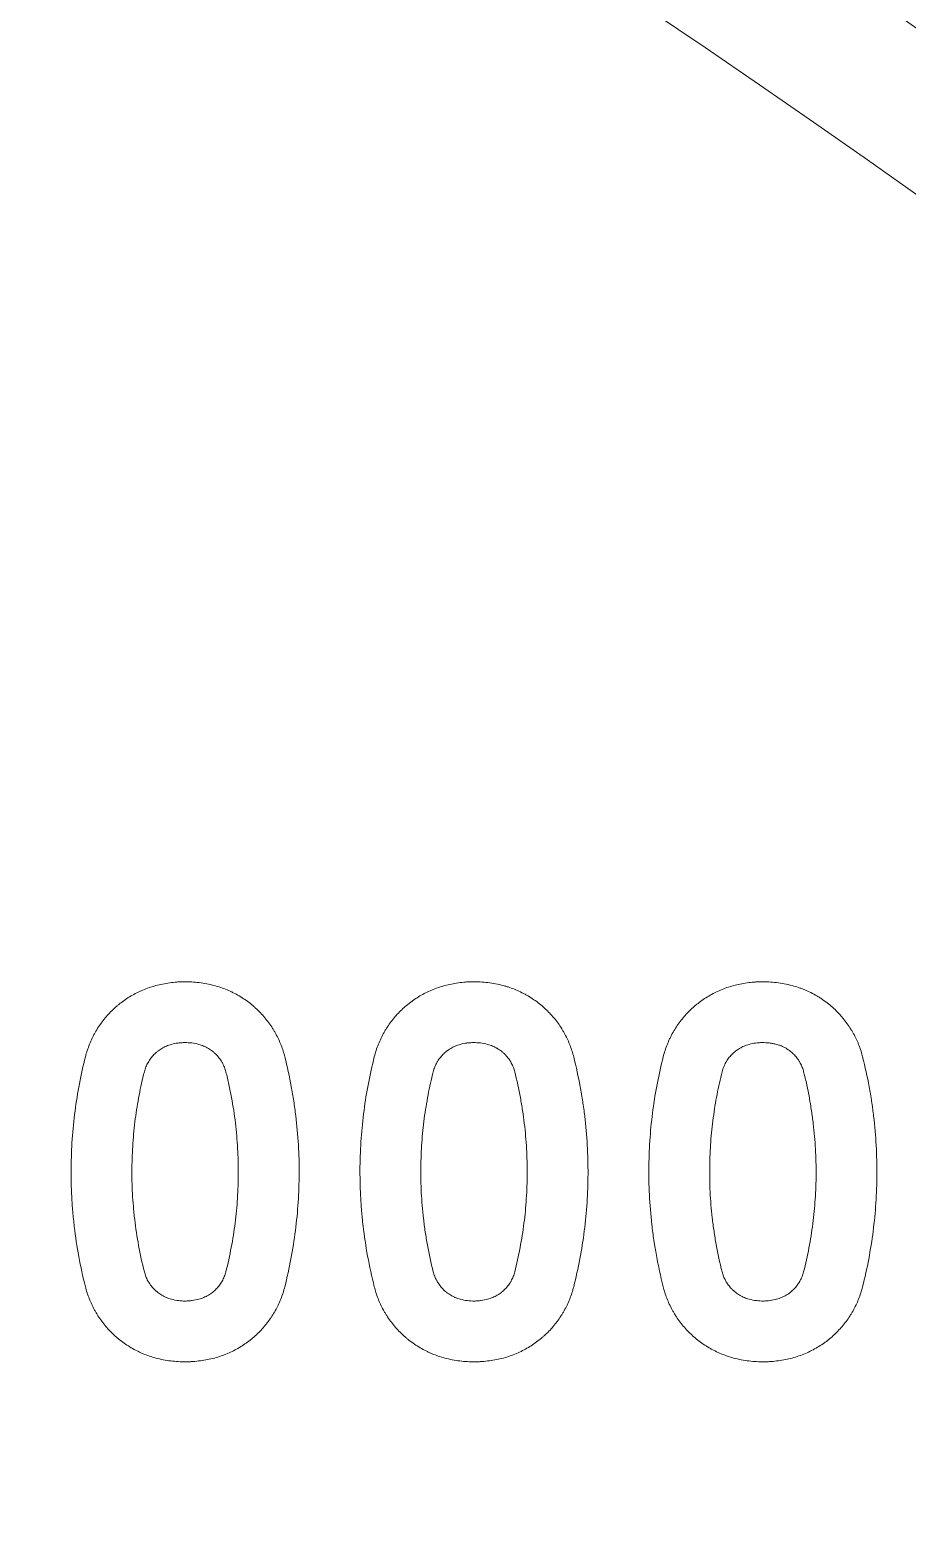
# Model space of a CAD drawing. Header units: millimetres. Extents: x 4664 to 8864, y -38 to 2932.
# Drawn here: x 5879.26 to 5889.31, y 1271.3 to 1288.29 of the extents above; entities that cross this region are included whole.
import ezdxf

# ---------------------------------------------------------------- set-up
doc = ezdxf.new("R2010")
doc.units = ezdxf.units.MM

msp = doc.modelspace()

# ---------------------------------------------------------------- linework, layer by layer
at = {"lineweight": 5}
for radius, start, end in [(152.045, 36.15958, 86.73036), (150.173, 37.11429, 84.05174), (144.895, 2.73527, 80.78997), (143.338, 2.73527, 80.78997)]:
    msp.add_arc((5806.563, 1169.419), radius, start, end, dxfattribs=at)
for points, knots in [([(5880.7, 1277.337), (5880.675, 1277.33), (5880.649, 1277.322), (5880.6, 1277.305), (5880.576, 1277.296), (5880.505, 1277.266), (5880.46, 1277.243), (5880.374, 1277.193), (5880.332, 1277.164), (5880.288, 1277.13), (5880.283, 1277.126), (5880.274, 1277.118), (5880.259, 1277.106), (5880.227, 1277.078), (5880.2, 1277.052), (5880.148, 1277), (5880.116, 1276.962), (5880.058, 1276.884), (5880.03, 1276.843), (5880, 1276.789), (5879.994, 1276.778), (5879.982, 1276.756), (5879.977, 1276.745), (5879.961, 1276.711), (5879.951, 1276.688), (5879.923, 1276.618), (5879.907, 1276.57), (5879.894, 1276.52)], [0, 0, 0, 0, 0.0625, 0.0625, 0.125, 0.125, 0.25, 0.25, 0.375, 0.375, 0.390625, 0.390625, 0.40625, 0.4375, 0.5, 0.5, 0.625, 0.625, 0.75, 0.75, 0.78125, 0.78125, 0.8125, 0.8125, 0.875, 0.875, 1, 1, 1, 1]), ([(5881.372, 1277.337), (5881.343, 1277.345), (5881.313, 1277.351), (5881.255, 1277.363), (5881.226, 1277.367), (5881.169, 1277.374), (5881.14, 1277.377), (5881.083, 1277.38), (5881.055, 1277.381), (5881.012, 1277.38), (5880.991, 1277.38), (5880.97, 1277.379), (5880.956, 1277.378), (5880.949, 1277.378), (5880.914, 1277.375), (5880.887, 1277.372), (5880.805, 1277.361), (5880.752, 1277.35), (5880.7, 1277.337)], [0, 0, 0, 0, 0.125, 0.125, 0.25, 0.25, 0.375, 0.375, 0.5, 0.5, 0.5625, 0.59375, 0.59375, 0.625, 0.625, 0.75, 0.75, 1, 1, 1, 1]), ([(5882.178, 1276.52), (5882.167, 1276.565), (5882.153, 1276.609), (5882.119, 1276.697), (5882.099, 1276.74), (5882.07, 1276.794), (5882.064, 1276.804), (5882.055, 1276.82), (5882.051, 1276.826), (5882.045, 1276.836), (5882.029, 1276.863), (5882.011, 1276.889), (5881.967, 1276.949), (5881.935, 1276.988), (5881.882, 1277.043), (5881.863, 1277.061), (5881.839, 1277.083), (5881.834, 1277.088), (5881.825, 1277.096), (5881.82, 1277.101), (5881.805, 1277.113), (5881.795, 1277.122), (5881.744, 1277.162), (5881.701, 1277.191), (5881.634, 1277.231), (5881.611, 1277.243), (5881.582, 1277.258), (5881.576, 1277.261), (5881.564, 1277.266), (5881.558, 1277.269), (5881.541, 1277.277), (5881.529, 1277.283), (5881.469, 1277.307), (5881.421, 1277.324), (5881.372, 1277.337)], [0, 0, 0, 0, 0.125, 0.125, 0.25, 0.25, 0.28125, 0.28125, 0.296875, 0.296875, 0.3125, 0.375, 0.375, 0.5, 0.5, 0.5625, 0.5625, 0.578125, 0.578125, 0.59375, 0.59375, 0.625, 0.625, 0.75, 0.75, 0.8125, 0.8125, 0.828125, 0.828125, 0.84375, 0.84375, 0.875, 0.875, 1, 1, 1, 1]), ([(5884.009, 1277.337), (5883.983, 1277.33), (5883.957, 1277.322), (5883.908, 1277.305), (5883.884, 1277.296), (5883.813, 1277.266), (5883.768, 1277.243), (5883.703, 1277.205), (5883.682, 1277.191), (5883.651, 1277.17), (5883.641, 1277.163), (5883.621, 1277.148), (5883.611, 1277.141), (5883.562, 1277.103), (5883.525, 1277.07), (5883.457, 1277), (5883.425, 1276.963), (5883.381, 1276.904), (5883.367, 1276.884), (5883.347, 1276.853), (5883.34, 1276.843), (5883.327, 1276.822), (5883.321, 1276.811), (5883.29, 1276.757), (5883.269, 1276.712), (5883.231, 1276.619), (5883.215, 1276.571), (5883.203, 1276.52)], [0, 0, 0, 0, 0.0625, 0.0625, 0.125, 0.125, 0.25, 0.25, 0.3125, 0.3125, 0.34375, 0.34375, 0.375, 0.375, 0.5, 0.5, 0.625, 0.625, 0.6875, 0.6875, 0.71875, 0.71875, 0.75, 0.75, 0.875, 0.875, 1, 1, 1, 1]), ([(5884.681, 1277.337), (5884.651, 1277.345), (5884.621, 1277.351), (5884.562, 1277.363), (5884.532, 1277.367), (5884.474, 1277.375), (5884.446, 1277.377), (5884.388, 1277.38), (5884.36, 1277.381), (5884.318, 1277.38), (5884.297, 1277.38), (5884.276, 1277.379), (5884.262, 1277.378), (5884.255, 1277.378), (5884.22, 1277.375), (5884.193, 1277.372), (5884.112, 1277.361), (5884.06, 1277.35), (5884.009, 1277.337)], [0, 0, 0, 0, 0.125, 0.125, 0.25, 0.25, 0.375, 0.375, 0.5, 0.5, 0.5625, 0.59375, 0.59375, 0.625, 0.625, 0.75, 0.75, 1, 1, 1, 1]), ([(5885.487, 1276.52), (5885.476, 1276.564), (5885.462, 1276.607), (5885.437, 1276.672), (5885.428, 1276.694), (5885.408, 1276.737), (5885.397, 1276.758), (5885.38, 1276.79), (5885.374, 1276.801), (5885.362, 1276.822), (5885.355, 1276.833), (5885.336, 1276.864), (5885.322, 1276.885), (5885.293, 1276.926), (5885.277, 1276.946), (5885.245, 1276.985), (5885.227, 1277.004), (5885.205, 1277.028), (5885.2, 1277.033), (5885.191, 1277.042), (5885.187, 1277.047), (5885.172, 1277.06), (5885.163, 1277.069), (5885.134, 1277.096), (5885.094, 1277.13), (5885.031, 1277.176), (5884.987, 1277.205), (5884.958, 1277.221), (5884.953, 1277.225), (5884.941, 1277.231), (5884.924, 1277.241), (5884.906, 1277.25), (5884.871, 1277.267), (5884.848, 1277.278), (5884.801, 1277.298), (5884.777, 1277.307), (5884.741, 1277.319), (5884.729, 1277.323), (5884.705, 1277.33), (5884.693, 1277.333), (5884.681, 1277.337)], [0, 0, 0, 0, 0.125, 0.125, 0.1875, 0.1875, 0.25, 0.25, 0.28125, 0.28125, 0.3125, 0.3125, 0.375, 0.375, 0.4375, 0.4375, 0.5, 0.5, 0.515625, 0.515625, 0.53125, 0.53125, 0.5625, 0.5625, 0.625, 0.6875, 0.75, 0.75, 0.765625, 0.765625, 0.78125, 0.8125, 0.8125, 0.875, 0.875, 0.9375, 0.9375, 0.96875, 0.96875, 1, 1, 1, 1]), ([(5887.317, 1277.337), (5887.291, 1277.33), (5887.266, 1277.322), (5887.216, 1277.305), (5887.192, 1277.296), (5887.121, 1277.266), (5887.076, 1277.243), (5886.99, 1277.192), (5886.949, 1277.164), (5886.901, 1277.126), (5886.891, 1277.119), (5886.877, 1277.107), (5886.872, 1277.103), (5886.863, 1277.095), (5886.84, 1277.074), (5886.818, 1277.053), (5886.766, 1277.001), (5886.734, 1276.964), (5886.676, 1276.886), (5886.649, 1276.845), (5886.612, 1276.781), (5886.6, 1276.759), (5886.584, 1276.725), (5886.579, 1276.714), (5886.569, 1276.69), (5886.564, 1276.679), (5886.54, 1276.62), (5886.524, 1276.571), (5886.511, 1276.52)], [0, 0, 0, 0, 0.0625, 0.0625, 0.125, 0.125, 0.25, 0.25, 0.375, 0.375, 0.40625, 0.40625, 0.421875, 0.421875, 0.4375, 0.5, 0.5, 0.625, 0.625, 0.75, 0.75, 0.8125, 0.8125, 0.84375, 0.84375, 0.875, 0.875, 1, 1, 1, 1]), ([(5887.989, 1277.337), (5887.958, 1277.345), (5887.928, 1277.352), (5887.868, 1277.363), (5887.838, 1277.368), (5887.779, 1277.375), (5887.75, 1277.377), (5887.693, 1277.38), (5887.665, 1277.381), (5887.622, 1277.38), (5887.601, 1277.38), (5887.581, 1277.379), (5887.567, 1277.378), (5887.56, 1277.377), (5887.525, 1277.375), (5887.498, 1277.372), (5887.419, 1277.361), (5887.367, 1277.35), (5887.317, 1277.337)], [0, 0, 0, 0, 0.125, 0.125, 0.25, 0.25, 0.375, 0.375, 0.5, 0.5, 0.5625, 0.59375, 0.59375, 0.625, 0.625, 0.75, 0.75, 1, 1, 1, 1]), ([(5888.795, 1276.52), (5888.784, 1276.563), (5888.771, 1276.605), (5888.747, 1276.669), (5888.738, 1276.69), (5888.719, 1276.732), (5888.708, 1276.754), (5888.694, 1276.78), (5888.691, 1276.785), (5888.685, 1276.796), (5888.682, 1276.801), (5888.673, 1276.817), (5888.667, 1276.828), (5888.647, 1276.859), (5888.634, 1276.88), (5888.604, 1276.921), (5888.589, 1276.941), (5888.564, 1276.971), (5888.552, 1276.986), (5888.539, 1277.001), (5888.53, 1277.01), (5888.525, 1277.015), (5888.503, 1277.039), (5888.465, 1277.076), (5888.405, 1277.128), (5888.362, 1277.16), (5888.329, 1277.183), (5888.318, 1277.19), (5888.295, 1277.205), (5888.284, 1277.212), (5888.249, 1277.232), (5888.226, 1277.244), (5888.179, 1277.268), (5888.156, 1277.278), (5888.12, 1277.293), (5888.108, 1277.298), (5888.09, 1277.305), (5888.084, 1277.307), (5888.073, 1277.311), (5888.043, 1277.321), (5888.013, 1277.33), (5887.989, 1277.337)], [0, 0, 0, 0, 0.125, 0.125, 0.1875, 0.1875, 0.25, 0.25, 0.265625, 0.265625, 0.28125, 0.28125, 0.3125, 0.3125, 0.375, 0.375, 0.4375, 0.4375, 0.46875, 0.484375, 0.484375, 0.5, 0.5, 0.5625, 0.625, 0.6875, 0.6875, 0.71875, 0.71875, 0.75, 0.75, 0.8125, 0.8125, 0.875, 0.875, 0.90625, 0.90625, 0.921875, 0.921875, 0.9375, 1, 1, 1, 1]), ([(5880.88, 1276.664), (5880.86, 1276.658), (5880.841, 1276.652), (5880.804, 1276.636), (5880.787, 1276.628), (5880.753, 1276.608), (5880.737, 1276.597), (5880.719, 1276.582), (5880.715, 1276.579), (5880.707, 1276.573), (5880.697, 1276.563), (5880.686, 1276.554), (5880.667, 1276.533), (5880.654, 1276.519), (5880.637, 1276.496), (5880.632, 1276.489), (5880.622, 1276.473), (5880.617, 1276.465), (5880.603, 1276.44), (5880.595, 1276.423), (5880.58, 1276.387), (5880.574, 1276.369), (5880.57, 1276.35)], [0, 0, 0, 0, 0.125, 0.125, 0.25, 0.25, 0.375, 0.375, 0.40625, 0.40625, 0.4375, 0.5, 0.5, 0.625, 0.625, 0.6875, 0.6875, 0.75, 0.75, 0.875, 0.875, 1, 1, 1, 1]), ([(5881.193, 1276.664), (5881.166, 1276.671), (5881.139, 1276.676), (5881.085, 1276.683), (5881.058, 1276.684), (5881.025, 1276.684), (5881.019, 1276.684), (5881.006, 1276.683), (5880.999, 1276.683), (5880.979, 1276.682), (5880.967, 1276.68), (5880.928, 1276.675), (5880.904, 1276.67), (5880.88, 1276.664)], [0, 0, 0, 0, 0.25, 0.25, 0.5, 0.5, 0.5625, 0.5625, 0.625, 0.625, 0.75, 0.75, 1, 1, 1, 1]), ([(5881.503, 1276.35), (5881.499, 1276.367), (5881.493, 1276.384), (5881.48, 1276.418), (5881.472, 1276.435), (5881.461, 1276.455), (5881.459, 1276.459), (5881.454, 1276.468), (5881.452, 1276.472), (5881.444, 1276.484), (5881.438, 1276.492), (5881.422, 1276.515), (5881.409, 1276.53), (5881.389, 1276.551), (5881.382, 1276.558), (5881.371, 1276.568), (5881.367, 1276.571), (5881.359, 1276.578), (5881.355, 1276.581), (5881.336, 1276.597), (5881.319, 1276.608), (5881.294, 1276.623), (5881.285, 1276.628), (5881.271, 1276.635), (5881.267, 1276.637), (5881.258, 1276.641), (5881.253, 1276.643), (5881.23, 1276.652), (5881.212, 1276.659), (5881.193, 1276.664)], [0, 0, 0, 0, 0.125, 0.125, 0.25, 0.25, 0.28125, 0.28125, 0.3125, 0.3125, 0.375, 0.375, 0.5, 0.5, 0.5625, 0.5625, 0.59375, 0.59375, 0.625, 0.625, 0.75, 0.75, 0.8125, 0.8125, 0.84375, 0.84375, 0.875, 0.875, 1, 1, 1, 1]), ([(5884.188, 1276.664), (5884.168, 1276.658), (5884.149, 1276.652), (5884.112, 1276.636), (5884.095, 1276.627), (5884.07, 1276.613), (5884.061, 1276.607), (5884.05, 1276.599), (5884.046, 1276.596), (5884.038, 1276.591), (5884.034, 1276.588), (5884.015, 1276.573), (5884.001, 1276.56), (5883.975, 1276.533), (5883.963, 1276.519), (5883.946, 1276.496), (5883.94, 1276.489), (5883.933, 1276.477), (5883.93, 1276.473), (5883.925, 1276.465), (5883.923, 1276.461), (5883.911, 1276.44), (5883.903, 1276.423), (5883.889, 1276.387), (5883.883, 1276.369), (5883.878, 1276.35)], [0, 0, 0, 0, 0.125, 0.125, 0.25, 0.25, 0.3125, 0.3125, 0.34375, 0.34375, 0.375, 0.375, 0.5, 0.5, 0.625, 0.625, 0.6875, 0.6875, 0.71875, 0.71875, 0.75, 0.75, 0.875, 0.875, 1, 1, 1, 1]), ([(5884.501, 1276.664), (5884.473, 1276.671), (5884.446, 1276.676), (5884.392, 1276.683), (5884.365, 1276.684), (5884.332, 1276.684), (5884.326, 1276.684), (5884.313, 1276.683), (5884.306, 1276.683), (5884.287, 1276.682), (5884.274, 1276.68), (5884.236, 1276.675), (5884.212, 1276.67), (5884.188, 1276.664)], [0, 0, 0, 0, 0.25, 0.25, 0.5, 0.5, 0.5625, 0.5625, 0.625, 0.625, 0.75, 0.75, 1, 1, 1, 1]), ([(5884.811, 1276.35), (5884.807, 1276.367), (5884.802, 1276.383), (5884.789, 1276.417), (5884.781, 1276.433), (5884.77, 1276.454), (5884.768, 1276.458), (5884.763, 1276.466), (5884.761, 1276.47), (5884.753, 1276.483), (5884.748, 1276.49), (5884.731, 1276.514), (5884.718, 1276.529), (5884.698, 1276.55), (5884.691, 1276.557), (5884.679, 1276.568), (5884.676, 1276.571), (5884.668, 1276.578), (5884.664, 1276.581), (5884.644, 1276.596), (5884.628, 1276.608), (5884.606, 1276.621), (5884.602, 1276.623), (5884.593, 1276.628), (5884.588, 1276.63), (5884.575, 1276.637), (5884.566, 1276.641), (5884.539, 1276.652), (5884.52, 1276.659), (5884.501, 1276.664)], [0, 0, 0, 0, 0.125, 0.125, 0.25, 0.25, 0.28125, 0.28125, 0.3125, 0.3125, 0.375, 0.375, 0.5, 0.5, 0.5625, 0.5625, 0.59375, 0.59375, 0.625, 0.625, 0.75, 0.75, 0.78125, 0.78125, 0.8125, 0.8125, 0.875, 0.875, 1, 1, 1, 1]), ([(5887.496, 1276.664), (5887.476, 1276.658), (5887.457, 1276.652), (5887.42, 1276.636), (5887.403, 1276.627), (5887.378, 1276.612), (5887.369, 1276.607), (5887.358, 1276.599), (5887.354, 1276.596), (5887.346, 1276.59), (5887.342, 1276.588), (5887.323, 1276.573), (5887.309, 1276.56), (5887.283, 1276.533), (5887.271, 1276.519), (5887.254, 1276.497), (5887.249, 1276.489), (5887.241, 1276.477), (5887.239, 1276.473), (5887.234, 1276.465), (5887.231, 1276.461), (5887.22, 1276.44), (5887.211, 1276.423), (5887.197, 1276.387), (5887.191, 1276.369), (5887.186, 1276.35)], [0, 0, 0, 0, 0.125, 0.125, 0.25, 0.25, 0.3125, 0.3125, 0.34375, 0.34375, 0.375, 0.375, 0.5, 0.5, 0.625, 0.625, 0.6875, 0.6875, 0.71875, 0.71875, 0.75, 0.75, 0.875, 0.875, 1, 1, 1, 1]), ([(5887.81, 1276.664), (5887.795, 1276.667), (5887.781, 1276.671), (5887.753, 1276.676), (5887.74, 1276.678), (5887.699, 1276.683), (5887.672, 1276.684), (5887.639, 1276.684), (5887.632, 1276.684), (5887.619, 1276.683), (5887.613, 1276.683), (5887.594, 1276.681), (5887.581, 1276.68), (5887.544, 1276.675), (5887.52, 1276.67), (5887.496, 1276.664)], [0, 0, 0, 0, 0.125, 0.125, 0.25, 0.25, 0.5, 0.5, 0.5625, 0.5625, 0.625, 0.625, 0.75, 0.75, 1, 1, 1, 1]), ([(5888.12, 1276.35), (5888.116, 1276.366), (5888.111, 1276.383), (5888.098, 1276.415), (5888.09, 1276.432), (5888.079, 1276.452), (5888.077, 1276.456), (5888.072, 1276.465), (5888.065, 1276.477), (5888.057, 1276.489), (5888.04, 1276.512), (5888.028, 1276.528), (5888, 1276.557), (5887.985, 1276.571), (5887.961, 1276.59), (5887.953, 1276.596), (5887.94, 1276.605), (5887.936, 1276.607), (5887.927, 1276.613), (5887.923, 1276.616), (5887.901, 1276.629), (5887.883, 1276.637), (5887.86, 1276.647), (5887.856, 1276.649), (5887.847, 1276.652), (5887.842, 1276.654), (5887.828, 1276.658), (5887.819, 1276.661), (5887.81, 1276.664)], [0, 0, 0, 0, 0.125, 0.125, 0.25, 0.25, 0.28125, 0.28125, 0.3125, 0.375, 0.375, 0.5, 0.5, 0.625, 0.625, 0.6875, 0.6875, 0.71875, 0.71875, 0.75, 0.75, 0.875, 0.875, 0.90625, 0.90625, 0.9375, 0.9375, 1, 1, 1, 1]), ([(5879.894, 1276.52), (5879.869, 1276.419), (5879.846, 1276.317), (5879.806, 1276.109), (5879.789, 1276.005), (5879.762, 1275.793), (5879.751, 1275.686), (5879.736, 1275.47), (5879.732, 1275.361), (5879.73, 1275.141), (5879.732, 1275.029), (5879.741, 1274.861), (5879.745, 1274.804), (5879.752, 1274.719), (5879.755, 1274.69), (5879.761, 1274.633), (5879.764, 1274.605), (5879.781, 1274.462), (5879.798, 1274.347), (5879.84, 1274.118), (5879.865, 1274.003), (5879.894, 1273.888)], [0, 0, 0, 0, 0.125, 0.125, 0.25, 0.25, 0.375, 0.375, 0.5, 0.5, 0.625, 0.625, 0.6875, 0.6875, 0.71875, 0.71875, 0.75, 0.75, 0.875, 0.875, 1, 1, 1, 1]), ([(5882.178, 1273.888), (5882.205, 1273.994), (5882.252, 1274.208), (5882.303, 1274.531), (5882.324, 1274.747), (5882.338, 1274.965), (5882.342, 1275.074), (5882.343, 1275.293), (5882.34, 1275.403), (5882.327, 1275.624), (5882.317, 1275.735), (5882.297, 1275.902), (5882.289, 1275.958), (5882.272, 1276.07), (5882.263, 1276.126), (5882.231, 1276.295), (5882.207, 1276.408), (5882.178, 1276.52)], [0, 0, 0, 0, 0.125, 0.25, 0.375, 0.375, 0.5, 0.5, 0.625, 0.625, 0.75, 0.75, 0.8125, 0.8125, 0.875, 0.875, 1, 1, 1, 1]), ([(5883.203, 1276.52), (5883.177, 1276.421), (5883.155, 1276.319), (5883.115, 1276.115), (5883.099, 1276.011), (5883.071, 1275.801), (5883.06, 1275.695), (5883.045, 1275.48), (5883.04, 1275.371), (5883.038, 1275.151), (5883.04, 1275.04), (5883.049, 1274.871), (5883.053, 1274.814), (5883.06, 1274.728), (5883.062, 1274.7), (5883.067, 1274.657), (5883.068, 1274.642), (5883.071, 1274.613), (5883.086, 1274.484), (5883.105, 1274.354), (5883.148, 1274.121), (5883.173, 1274.005), (5883.203, 1273.888)], [0, 0, 0, 0, 0.125, 0.125, 0.25, 0.25, 0.375, 0.375, 0.5, 0.5, 0.625, 0.625, 0.6875, 0.6875, 0.71875, 0.71875, 0.734375, 0.734375, 0.75, 0.875, 0.875, 1, 1, 1, 1]), ([(5885.487, 1273.888), (5885.513, 1273.993), (5885.56, 1274.206), (5885.611, 1274.527), (5885.632, 1274.743), (5885.646, 1274.96), (5885.65, 1275.069), (5885.651, 1275.288), (5885.648, 1275.398), (5885.636, 1275.62), (5885.626, 1275.731), (5885.606, 1275.899), (5885.598, 1275.955), (5885.587, 1276.026), (5885.585, 1276.04), (5885.581, 1276.068), (5885.578, 1276.082), (5885.571, 1276.124), (5885.566, 1276.153), (5885.54, 1276.294), (5885.515, 1276.407), (5885.487, 1276.52)], [0, 0, 0, 0, 0.125, 0.25, 0.375, 0.375, 0.5, 0.5, 0.625, 0.625, 0.75, 0.75, 0.8125, 0.8125, 0.828125, 0.828125, 0.84375, 0.84375, 0.875, 0.875, 1, 1, 1, 1]), ([(5886.511, 1276.52), (5886.486, 1276.422), (5886.464, 1276.323), (5886.425, 1276.121), (5886.408, 1276.018), (5886.38, 1275.811), (5886.369, 1275.706), (5886.354, 1275.492), (5886.349, 1275.384), (5886.346, 1275.165), (5886.348, 1275.054), (5886.359, 1274.828), (5886.368, 1274.714), (5886.388, 1274.54), (5886.396, 1274.481), (5886.406, 1274.408), (5886.409, 1274.393), (5886.413, 1274.364), (5886.42, 1274.319), (5886.428, 1274.275), (5886.455, 1274.127), (5886.481, 1274.008), (5886.511, 1273.888)], [0, 0, 0, 0, 0.125, 0.125, 0.25, 0.25, 0.375, 0.375, 0.5, 0.5, 0.625, 0.625, 0.75, 0.75, 0.8125, 0.8125, 0.828125, 0.828125, 0.84375, 0.875, 0.875, 1, 1, 1, 1]), ([(5888.795, 1273.888), (5888.822, 1273.993), (5888.868, 1274.204), (5888.902, 1274.417), (5888.929, 1274.631), (5888.94, 1274.738), (5888.954, 1274.955), (5888.958, 1275.064), (5888.959, 1275.283), (5888.957, 1275.393), (5888.944, 1275.615), (5888.935, 1275.727), (5888.918, 1275.868), (5888.914, 1275.896), (5888.909, 1275.938), (5888.907, 1275.952), (5888.903, 1275.981), (5888.892, 1276.051), (5888.88, 1276.122), (5888.849, 1276.292), (5888.824, 1276.406), (5888.795, 1276.52)], [0, 0, 0, 0, 0.125, 0.25, 0.25, 0.375, 0.375, 0.5, 0.5, 0.625, 0.625, 0.75, 0.75, 0.78125, 0.78125, 0.796875, 0.796875, 0.8125, 0.875, 0.875, 1, 1, 1, 1]), ([(5880.57, 1276.35), (5880.547, 1276.261), (5880.527, 1276.172), (5880.493, 1275.992), (5880.478, 1275.901), (5880.454, 1275.717), (5880.445, 1275.624), (5880.432, 1275.436), (5880.428, 1275.341), (5880.426, 1275.149), (5880.428, 1275.052), (5880.436, 1274.906), (5880.44, 1274.856), (5880.446, 1274.782), (5880.448, 1274.758), (5880.453, 1274.708), (5880.456, 1274.683), (5880.471, 1274.559), (5880.486, 1274.459), (5880.522, 1274.259), (5880.544, 1274.159), (5880.57, 1274.058)], [0, 0, 0, 0, 0.125, 0.125, 0.25, 0.25, 0.375, 0.375, 0.5, 0.5, 0.625, 0.625, 0.6875, 0.6875, 0.71875, 0.71875, 0.75, 0.75, 0.875, 0.875, 1, 1, 1, 1]), ([(5881.503, 1274.058), (5881.527, 1274.151), (5881.567, 1274.337), (5881.612, 1274.617), (5881.63, 1274.806), (5881.642, 1274.995), (5881.645, 1275.09), (5881.646, 1275.281), (5881.644, 1275.376), (5881.632, 1275.569), (5881.624, 1275.665), (5881.601, 1275.86), (5881.586, 1275.957), (5881.563, 1276.08), (5881.558, 1276.104), (5881.548, 1276.154), (5881.533, 1276.227), (5881.516, 1276.301), (5881.503, 1276.35)], [0, 0, 0, 0, 0.125, 0.25, 0.375, 0.375, 0.5, 0.5, 0.625, 0.625, 0.75, 0.75, 0.875, 0.875, 0.90625, 0.90625, 0.9375, 1, 1, 1, 1]), ([(5883.878, 1276.35), (5883.856, 1276.262), (5883.836, 1276.174), (5883.802, 1275.996), (5883.787, 1275.905), (5883.763, 1275.723), (5883.754, 1275.63), (5883.74, 1275.443), (5883.737, 1275.349), (5883.734, 1275.158), (5883.736, 1275.062), (5883.746, 1274.866), (5883.755, 1274.768), (5883.772, 1274.618), (5883.778, 1274.568), (5883.79, 1274.492), (5883.794, 1274.467), (5883.802, 1274.416), (5883.807, 1274.391), (5883.83, 1274.263), (5883.852, 1274.161), (5883.878, 1274.058)], [0, 0, 0, 0, 0.125, 0.125, 0.25, 0.25, 0.375, 0.375, 0.5, 0.5, 0.625, 0.625, 0.75, 0.75, 0.8125, 0.8125, 0.84375, 0.84375, 0.875, 0.875, 1, 1, 1, 1]), ([(5884.811, 1274.058), (5884.835, 1274.15), (5884.875, 1274.335), (5884.92, 1274.614), (5884.938, 1274.802), (5884.95, 1274.99), (5884.954, 1275.085), (5884.955, 1275.276), (5884.952, 1275.372), (5884.941, 1275.565), (5884.933, 1275.662), (5884.915, 1275.808), (5884.909, 1275.857), (5884.897, 1275.931), (5884.893, 1275.955), (5884.885, 1276.004), (5884.881, 1276.029), (5884.858, 1276.152), (5884.836, 1276.251), (5884.811, 1276.35)], [0, 0, 0, 0, 0.125, 0.25, 0.375, 0.375, 0.5, 0.5, 0.625, 0.625, 0.75, 0.75, 0.8125, 0.8125, 0.84375, 0.84375, 0.875, 0.875, 1, 1, 1, 1]), ([(5887.186, 1276.35), (5887.165, 1276.264), (5887.145, 1276.178), (5887.111, 1276.002), (5887.097, 1275.913), (5887.073, 1275.732), (5887.063, 1275.641), (5887.049, 1275.455), (5887.045, 1275.361), (5887.043, 1275.17), (5887.044, 1275.073), (5887.054, 1274.877), (5887.062, 1274.777), (5887.079, 1274.626), (5887.086, 1274.575), (5887.101, 1274.473), (5887.109, 1274.421), (5887.137, 1274.267), (5887.16, 1274.163), (5887.186, 1274.058)], [0, 0, 0, 0, 0.125, 0.125, 0.25, 0.25, 0.375, 0.375, 0.5, 0.5, 0.625, 0.625, 0.75, 0.75, 0.8125, 0.8125, 0.875, 0.875, 1, 1, 1, 1]), ([(5888.12, 1274.058), (5888.143, 1274.149), (5888.183, 1274.332), (5888.213, 1274.517), (5888.237, 1274.704), (5888.246, 1274.797), (5888.258, 1274.985), (5888.262, 1275.08), (5888.263, 1275.271), (5888.261, 1275.367), (5888.25, 1275.56), (5888.241, 1275.657), (5888.227, 1275.78), (5888.224, 1275.805), (5888.217, 1275.854), (5888.214, 1275.879), (5888.202, 1275.953), (5888.194, 1276.002), (5888.167, 1276.151), (5888.145, 1276.25), (5888.12, 1276.35)], [0, 0, 0, 0, 0.125, 0.25, 0.25, 0.375, 0.375, 0.5, 0.5, 0.625, 0.625, 0.75, 0.75, 0.78125, 0.78125, 0.8125, 0.8125, 0.875, 0.875, 1, 1, 1, 1]), ([(5880.57, 1274.058), (5880.574, 1274.041), (5880.58, 1274.023), (5880.593, 1273.989), (5880.601, 1273.972), (5880.612, 1273.951), (5880.615, 1273.947), (5880.62, 1273.939), (5880.622, 1273.935), (5880.63, 1273.923), (5880.635, 1273.915), (5880.653, 1273.891), (5880.665, 1273.877), (5880.685, 1273.856), (5880.692, 1273.849), (5880.703, 1273.839), (5880.707, 1273.836), (5880.715, 1273.829), (5880.719, 1273.826), (5880.738, 1273.811), (5880.754, 1273.8), (5880.78, 1273.785), (5880.788, 1273.78), (5880.802, 1273.773), (5880.806, 1273.771), (5880.815, 1273.767), (5880.82, 1273.765), (5880.842, 1273.756), (5880.861, 1273.75), (5880.88, 1273.745)], [0, 0, 0, 0, 0.125, 0.125, 0.25, 0.25, 0.28125, 0.28125, 0.3125, 0.3125, 0.375, 0.375, 0.5, 0.5, 0.5625, 0.5625, 0.59375, 0.59375, 0.625, 0.625, 0.75, 0.75, 0.8125, 0.8125, 0.84375, 0.84375, 0.875, 0.875, 1, 1, 1, 1]), ([(5881.193, 1273.745), (5881.213, 1273.75), (5881.232, 1273.756), (5881.268, 1273.772), (5881.286, 1273.781), (5881.319, 1273.8), (5881.335, 1273.811), (5881.358, 1273.829), (5881.365, 1273.835), (5881.379, 1273.848), (5881.386, 1273.855), (5881.406, 1273.875), (5881.431, 1273.904), (5881.451, 1273.936), (5881.465, 1273.96), (5881.47, 1273.969), (5881.478, 1273.986), (5881.482, 1273.995), (5881.492, 1274.021), (5881.498, 1274.04), (5881.503, 1274.058)], [0, 0, 0, 0, 0.125, 0.125, 0.25, 0.25, 0.375, 0.375, 0.4375, 0.4375, 0.5, 0.5, 0.625, 0.75, 0.75, 0.8125, 0.8125, 0.875, 0.875, 1, 1, 1, 1]), ([(5883.878, 1274.058), (5883.882, 1274.041), (5883.888, 1274.024), (5883.901, 1273.99), (5883.909, 1273.973), (5883.92, 1273.952), (5883.923, 1273.948), (5883.927, 1273.94), (5883.93, 1273.936), (5883.938, 1273.924), (5883.943, 1273.916), (5883.96, 1273.892), (5883.973, 1273.877), (5883.993, 1273.856), (5884, 1273.849), (5884.011, 1273.839), (5884.015, 1273.836), (5884.023, 1273.829), (5884.027, 1273.826), (5884.046, 1273.811), (5884.063, 1273.8), (5884.088, 1273.785), (5884.097, 1273.78), (5884.11, 1273.773), (5884.115, 1273.771), (5884.124, 1273.767), (5884.128, 1273.765), (5884.151, 1273.756), (5884.169, 1273.75), (5884.188, 1273.745)], [0, 0, 0, 0, 0.125, 0.125, 0.25, 0.25, 0.28125, 0.28125, 0.3125, 0.3125, 0.375, 0.375, 0.5, 0.5, 0.5625, 0.5625, 0.59375, 0.59375, 0.625, 0.625, 0.75, 0.75, 0.8125, 0.8125, 0.84375, 0.84375, 0.875, 0.875, 1, 1, 1, 1]), ([(5884.501, 1273.745), (5884.522, 1273.75), (5884.541, 1273.757), (5884.577, 1273.772), (5884.595, 1273.781), (5884.628, 1273.801), (5884.644, 1273.812), (5884.663, 1273.826), (5884.667, 1273.83), (5884.674, 1273.836), (5884.685, 1273.845), (5884.695, 1273.855), (5884.715, 1273.875), (5884.727, 1273.89), (5884.744, 1273.912), (5884.749, 1273.92), (5884.757, 1273.932), (5884.759, 1273.936), (5884.764, 1273.944), (5884.767, 1273.948), (5884.778, 1273.969), (5884.787, 1273.986), (5884.801, 1274.021), (5884.807, 1274.04), (5884.811, 1274.058)], [0, 0, 0, 0, 0.125, 0.125, 0.25, 0.25, 0.375, 0.375, 0.40625, 0.40625, 0.4375, 0.5, 0.5, 0.625, 0.625, 0.6875, 0.6875, 0.71875, 0.71875, 0.75, 0.75, 0.875, 0.875, 1, 1, 1, 1]), ([(5887.186, 1274.058), (5887.191, 1274.041), (5887.196, 1274.024), (5887.209, 1273.991), (5887.217, 1273.974), (5887.228, 1273.953), (5887.23, 1273.949), (5887.235, 1273.941), (5887.243, 1273.928), (5887.251, 1273.917), (5887.268, 1273.893), (5887.28, 1273.878), (5887.298, 1273.86), (5887.301, 1273.857), (5887.308, 1273.85), (5887.312, 1273.846), (5887.323, 1273.836), (5887.331, 1273.83), (5887.354, 1273.811), (5887.371, 1273.8), (5887.392, 1273.787), (5887.397, 1273.785), (5887.406, 1273.78), (5887.41, 1273.778), (5887.423, 1273.771), (5887.432, 1273.767), (5887.46, 1273.756), (5887.478, 1273.749), (5887.496, 1273.745)], [0, 0, 0, 0, 0.125, 0.125, 0.25, 0.25, 0.28125, 0.28125, 0.3125, 0.375, 0.375, 0.5, 0.5, 0.53125, 0.53125, 0.5625, 0.5625, 0.625, 0.625, 0.75, 0.75, 0.78125, 0.78125, 0.8125, 0.8125, 0.875, 0.875, 1, 1, 1, 1]), ([(5887.81, 1273.745), (5887.83, 1273.75), (5887.849, 1273.757), (5887.886, 1273.772), (5887.904, 1273.781), (5887.929, 1273.796), (5887.937, 1273.801), (5887.949, 1273.809), (5887.953, 1273.812), (5887.96, 1273.818), (5887.964, 1273.821), (5887.983, 1273.836), (5887.997, 1273.849), (5888.023, 1273.876), (5888.035, 1273.89), (5888.052, 1273.912), (5888.058, 1273.92), (5888.065, 1273.932), (5888.068, 1273.936), (5888.073, 1273.944), (5888.075, 1273.948), (5888.087, 1273.969), (5888.095, 1273.986), (5888.109, 1274.021), (5888.115, 1274.04), (5888.12, 1274.058)], [0, 0, 0, 0, 0.125, 0.125, 0.25, 0.25, 0.3125, 0.3125, 0.34375, 0.34375, 0.375, 0.375, 0.5, 0.5, 0.625, 0.625, 0.6875, 0.6875, 0.71875, 0.71875, 0.75, 0.75, 0.875, 0.875, 1, 1, 1, 1]), ([(5879.894, 1273.888), (5879.906, 1273.842), (5879.921, 1273.796), (5879.956, 1273.707), (5879.976, 1273.663), (5880.006, 1273.608), (5880.012, 1273.598), (5880.022, 1273.582), (5880.025, 1273.576), (5880.032, 1273.566), (5880.048, 1273.539), (5880.066, 1273.513), (5880.111, 1273.453), (5880.143, 1273.414), (5880.196, 1273.36), (5880.214, 1273.342), (5880.238, 1273.321), (5880.243, 1273.316), (5880.253, 1273.308), (5880.258, 1273.304), (5880.272, 1273.291), (5880.282, 1273.283), (5880.333, 1273.243), (5880.375, 1273.215), (5880.441, 1273.176), (5880.464, 1273.164), (5880.498, 1273.147), (5880.509, 1273.141), (5880.533, 1273.131), (5880.544, 1273.125), (5880.604, 1273.101), (5880.652, 1273.084), (5880.7, 1273.071)], [0, 0, 0, 0, 0.125, 0.125, 0.25, 0.25, 0.28125, 0.28125, 0.296875, 0.296875, 0.3125, 0.375, 0.375, 0.5, 0.5, 0.5625, 0.5625, 0.578125, 0.578125, 0.59375, 0.59375, 0.625, 0.625, 0.75, 0.75, 0.8125, 0.8125, 0.84375, 0.84375, 0.875, 0.875, 1, 1, 1, 1]), ([(5881.372, 1273.071), (5881.398, 1273.078), (5881.424, 1273.086), (5881.473, 1273.103), (5881.498, 1273.113), (5881.569, 1273.143), (5881.614, 1273.166), (5881.701, 1273.217), (5881.743, 1273.245), (5881.792, 1273.284), (5881.802, 1273.292), (5881.821, 1273.309), (5881.849, 1273.333), (5881.876, 1273.359), (5881.928, 1273.412), (5881.959, 1273.45), (5882.003, 1273.509), (5882.017, 1273.529), (5882.044, 1273.57), (5882.057, 1273.591), (5882.093, 1273.656), (5882.114, 1273.7), (5882.151, 1273.792), (5882.166, 1273.839), (5882.178, 1273.888)], [0, 0, 0, 0, 0.0625, 0.0625, 0.125, 0.125, 0.25, 0.25, 0.375, 0.375, 0.40625, 0.40625, 0.4375, 0.5, 0.5, 0.625, 0.625, 0.6875, 0.6875, 0.75, 0.75, 0.875, 0.875, 1, 1, 1, 1]), ([(5883.203, 1273.888), (5883.214, 1273.842), (5883.228, 1273.797), (5883.263, 1273.709), (5883.284, 1273.665), (5883.313, 1273.61), (5883.319, 1273.6), (5883.329, 1273.584), (5883.332, 1273.578), (5883.339, 1273.568), (5883.355, 1273.541), (5883.373, 1273.515), (5883.418, 1273.455), (5883.45, 1273.416), (5883.503, 1273.361), (5883.522, 1273.343), (5883.546, 1273.321), (5883.55, 1273.317), (5883.56, 1273.308), (5883.575, 1273.296), (5883.59, 1273.284), (5883.641, 1273.244), (5883.683, 1273.215), (5883.75, 1273.176), (5883.772, 1273.164), (5883.801, 1273.149), (5883.807, 1273.147), (5883.818, 1273.141), (5883.824, 1273.138), (5883.842, 1273.13), (5883.853, 1273.125), (5883.912, 1273.101), (5883.96, 1273.084), (5884.009, 1273.071)], [0, 0, 0, 0, 0.125, 0.125, 0.25, 0.25, 0.28125, 0.28125, 0.296875, 0.296875, 0.3125, 0.375, 0.375, 0.5, 0.5, 0.5625, 0.5625, 0.578125, 0.578125, 0.59375, 0.625, 0.625, 0.75, 0.75, 0.8125, 0.8125, 0.828125, 0.828125, 0.84375, 0.84375, 0.875, 0.875, 1, 1, 1, 1]), ([(5884.681, 1273.071), (5884.707, 1273.078), (5884.732, 1273.086), (5884.783, 1273.104), (5884.807, 1273.113), (5884.879, 1273.143), (5884.924, 1273.167), (5885.011, 1273.218), (5885.053, 1273.247), (5885.097, 1273.282), (5885.102, 1273.286), (5885.112, 1273.294), (5885.126, 1273.306), (5885.159, 1273.335), (5885.186, 1273.36), (5885.237, 1273.413), (5885.268, 1273.451), (5885.312, 1273.509), (5885.326, 1273.529), (5885.346, 1273.56), (5885.353, 1273.571), (5885.365, 1273.592), (5885.371, 1273.602), (5885.401, 1273.656), (5885.423, 1273.7), (5885.459, 1273.792), (5885.474, 1273.839), (5885.487, 1273.888)], [0, 0, 0, 0, 0.0625, 0.0625, 0.125, 0.125, 0.25, 0.25, 0.375, 0.375, 0.390625, 0.390625, 0.40625, 0.4375, 0.5, 0.5, 0.625, 0.625, 0.6875, 0.6875, 0.71875, 0.71875, 0.75, 0.75, 0.875, 0.875, 1, 1, 1, 1]), ([(5886.511, 1273.888), (5886.522, 1273.843), (5886.536, 1273.799), (5886.562, 1273.733), (5886.571, 1273.711), (5886.592, 1273.667), (5886.603, 1273.645), (5886.617, 1273.618), (5886.62, 1273.613), (5886.626, 1273.602), (5886.63, 1273.597), (5886.639, 1273.581), (5886.646, 1273.57), (5886.666, 1273.538), (5886.694, 1273.497), (5886.74, 1273.437), (5886.775, 1273.399), (5886.801, 1273.371), (5886.815, 1273.358), (5886.829, 1273.344), (5886.839, 1273.335), (5886.844, 1273.331), (5886.868, 1273.309), (5886.888, 1273.292), (5886.949, 1273.244), (5886.992, 1273.215), (5887.047, 1273.182), (5887.064, 1273.173), (5887.081, 1273.163), (5887.093, 1273.157), (5887.099, 1273.155), (5887.128, 1273.14), (5887.151, 1273.13), (5887.221, 1273.1), (5887.269, 1273.084), (5887.317, 1273.071)], [0, 0, 0, 0, 0.125, 0.125, 0.1875, 0.1875, 0.25, 0.25, 0.265625, 0.265625, 0.28125, 0.28125, 0.3125, 0.3125, 0.375, 0.4375, 0.5, 0.5, 0.53125, 0.546875, 0.546875, 0.5625, 0.5625, 0.625, 0.625, 0.75, 0.75, 0.78125, 0.796875, 0.796875, 0.8125, 0.8125, 0.875, 0.875, 1, 1, 1, 1]), ([(5887.989, 1273.071), (5888.015, 1273.079), (5888.041, 1273.086), (5888.092, 1273.104), (5888.117, 1273.113), (5888.189, 1273.144), (5888.235, 1273.168), (5888.3, 1273.207), (5888.321, 1273.22), (5888.352, 1273.242), (5888.363, 1273.249), (5888.383, 1273.264), (5888.393, 1273.272), (5888.442, 1273.311), (5888.478, 1273.344), (5888.546, 1273.414), (5888.578, 1273.452), (5888.621, 1273.51), (5888.635, 1273.53), (5888.655, 1273.561), (5888.661, 1273.571), (5888.671, 1273.587), (5888.674, 1273.592), (5888.68, 1273.603), (5888.683, 1273.608), (5888.71, 1273.656), (5888.731, 1273.7), (5888.767, 1273.792), (5888.783, 1273.839), (5888.795, 1273.888)], [0, 0, 0, 0, 0.0625, 0.0625, 0.125, 0.125, 0.25, 0.25, 0.3125, 0.3125, 0.34375, 0.34375, 0.375, 0.375, 0.5, 0.5, 0.625, 0.625, 0.6875, 0.6875, 0.71875, 0.71875, 0.734375, 0.734375, 0.75, 0.75, 0.875, 0.875, 1, 1, 1, 1]), ([(5880.88, 1273.745), (5880.907, 1273.737), (5880.933, 1273.732), (5880.987, 1273.725), (5881.013, 1273.724), (5881.046, 1273.724), (5881.053, 1273.724), (5881.066, 1273.725), (5881.073, 1273.725), (5881.092, 1273.726), (5881.105, 1273.728), (5881.144, 1273.733), (5881.169, 1273.738), (5881.193, 1273.745)], [0, 0, 0, 0, 0.25, 0.25, 0.5, 0.5, 0.5625, 0.5625, 0.625, 0.625, 0.75, 0.75, 1, 1, 1, 1]), ([(5884.188, 1273.745), (5884.215, 1273.737), (5884.242, 1273.732), (5884.296, 1273.725), (5884.323, 1273.724), (5884.356, 1273.724), (5884.362, 1273.724), (5884.375, 1273.725), (5884.382, 1273.725), (5884.401, 1273.727), (5884.414, 1273.728), (5884.453, 1273.733), (5884.477, 1273.738), (5884.501, 1273.745)], [0, 0, 0, 0, 0.25, 0.25, 0.5, 0.5, 0.5625, 0.5625, 0.625, 0.625, 0.75, 0.75, 1, 1, 1, 1]), ([(5887.496, 1273.745), (5887.524, 1273.737), (5887.552, 1273.732), (5887.606, 1273.725), (5887.633, 1273.724), (5887.665, 1273.724), (5887.672, 1273.724), (5887.685, 1273.725), (5887.692, 1273.725), (5887.711, 1273.727), (5887.724, 1273.728), (5887.762, 1273.733), (5887.786, 1273.738), (5887.81, 1273.745)], [0, 0, 0, 0, 0.25, 0.25, 0.5, 0.5, 0.5625, 0.5625, 0.625, 0.625, 0.75, 0.75, 1, 1, 1, 1]), ([(5880.7, 1273.071), (5880.729, 1273.064), (5880.758, 1273.057), (5880.815, 1273.046), (5880.844, 1273.041), (5880.93, 1273.031), (5880.987, 1273.027), (5881.057, 1273.028), (5881.078, 1273.028), (5881.1, 1273.029), (5881.114, 1273.03), (5881.121, 1273.03), (5881.156, 1273.033), (5881.184, 1273.036), (5881.266, 1273.047), (5881.32, 1273.058), (5881.372, 1273.071)], [0, 0, 0, 0, 0.125, 0.125, 0.25, 0.25, 0.5, 0.5, 0.5625, 0.59375, 0.59375, 0.625, 0.625, 0.75, 0.75, 1, 1, 1, 1]), ([(5884.009, 1273.071), (5884.038, 1273.064), (5884.067, 1273.057), (5884.125, 1273.046), (5884.154, 1273.041), (5884.24, 1273.03), (5884.297, 1273.027), (5884.368, 1273.028), (5884.389, 1273.028), (5884.41, 1273.029), (5884.424, 1273.03), (5884.431, 1273.03), (5884.466, 1273.033), (5884.494, 1273.036), (5884.576, 1273.047), (5884.629, 1273.058), (5884.681, 1273.071)], [0, 0, 0, 0, 0.125, 0.125, 0.25, 0.25, 0.5, 0.5, 0.5625, 0.59375, 0.59375, 0.625, 0.625, 0.75, 0.75, 1, 1, 1, 1]), ([(5887.317, 1273.071), (5887.347, 1273.064), (5887.376, 1273.057), (5887.435, 1273.045), (5887.464, 1273.041), (5887.522, 1273.034), (5887.551, 1273.031), (5887.608, 1273.028), (5887.637, 1273.027), (5887.679, 1273.028), (5887.7, 1273.028), (5887.721, 1273.029), (5887.735, 1273.03), (5887.742, 1273.031), (5887.777, 1273.033), (5887.804, 1273.036), (5887.885, 1273.047), (5887.938, 1273.058), (5887.989, 1273.071)], [0, 0, 0, 0, 0.125, 0.125, 0.25, 0.25, 0.375, 0.375, 0.5, 0.5, 0.5625, 0.59375, 0.59375, 0.625, 0.625, 0.75, 0.75, 1, 1, 1, 1])]:
    msp.add_open_spline(points, degree=3, knots=knots, dxfattribs=at)

doc.saveas('drawing.dxf')
